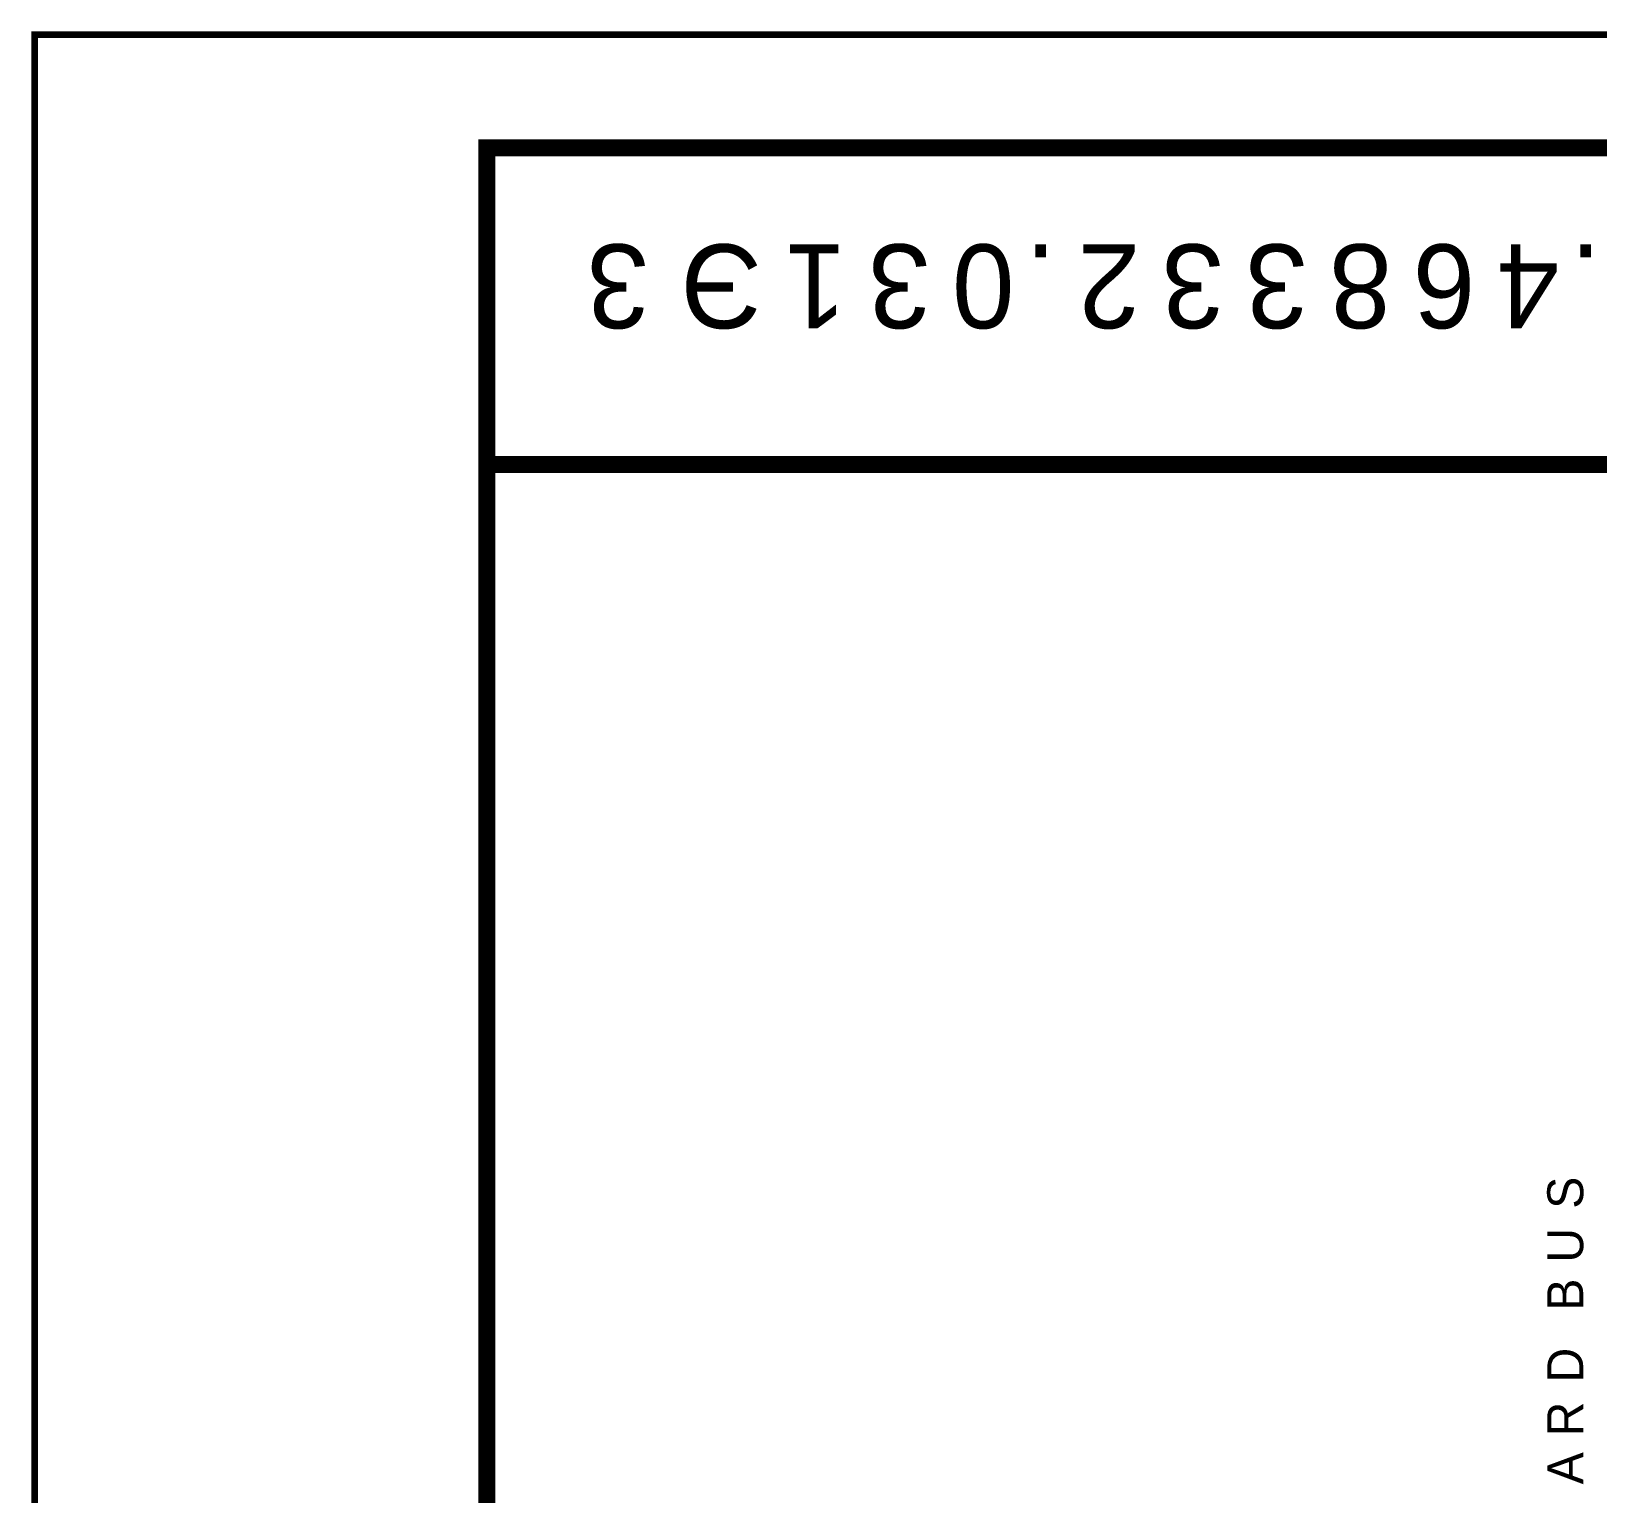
# Model space of a CAD drawing. Header units: millimetres. Extents: x 0 to 420, y 0 to 297.
# Drawn here: x -0.1 to 69.2, y 232.5 to 297.1 of the extents above; entities that cross this region are included whole.
import ezdxf

# ---------------------------------------------------------------- set-up
doc = ezdxf.new("R2010")
doc.units = ezdxf.units.MM
doc.layers.add('Sheet', color=255, linetype='Continuous')

msp = doc.modelspace()

# ---------------------------------------------------------------- linework, layer by layer
at = {"layer": 'Sheet'}
for points, const_width in [([(0.099, 297), (419.901, 297), (419.901, 0), (0.099, 0), (0.099, 297)], 0.3), ([(0.099, 297), (419.901, 297), (419.901, 0), (0.099, 0), (0.099, 297)], 0.3), ([(0.099, 297), (0.099, 0), (419.901, 0), (419.901, 297), (0.099, 297), (0.099, 297)], 0.0991), ([(0.099, 297), (0.099, 0), (419.901, 0), (419.901, 297), (0.099, 297), (0.099, 297)], 0.0991), ([(20.093, 291.999), (90.071, 291.999), (90.071, 277.99), (20.093, 277.99), (20.093, 291.999)], 0.749), ([(20.093, 291.999), (414.919, 291.999), (414.919, 7.998), (20.093, 7.998), (20.093, 291.999)], 0.749)]:
    msp.add_lwpolyline(points, close=True, dxfattribs=dict(at, const_width=const_width))

# ---------------------------------------------------------------- texts
for s, height, rotation, p in [('3', 3.709, 180, (27.276, 287.727)), ('Э', 3.709, 180, (32.308, 287.727)), ('1', 3.709, 180, (36.015, 287.727)), ('3', 3.709, 180, (39.723, 287.727)), ('0', 3.709, 180, (43.43, 287.727)), ('.', 3.709, 180, (45.284, 287.727)), ('2', 3.709, 180, (48.991, 287.727)), ('3', 3.709, 180, (52.699, 287.727)), ('3', 3.709, 180, (56.406, 287.727)), ('8', 3.709, 180, (60.113, 287.727)), ('6', 3.709, 180, (63.821, 287.727)), ('4', 3.709, 180, (67.528, 287.727)), ('.', 3.709, 180, (69.382, 287.727)), ('S', 1.59, 90, (68.588, 245.071)), ('U', 1.59, 90, (68.588, 242.687)), ('B', 1.59, 90, (68.588, 240.567)), ('D', 1.59, 90, (68.588, 237.388)), ('R', 1.59, 90, (68.588, 235.004)), ('A', 1.59, 90, (68.588, 232.884))]:
    msp.add_text(s, height=height, rotation=rotation, dxfattribs=at).set_placement(p)

doc.saveas('drawing.dxf')
